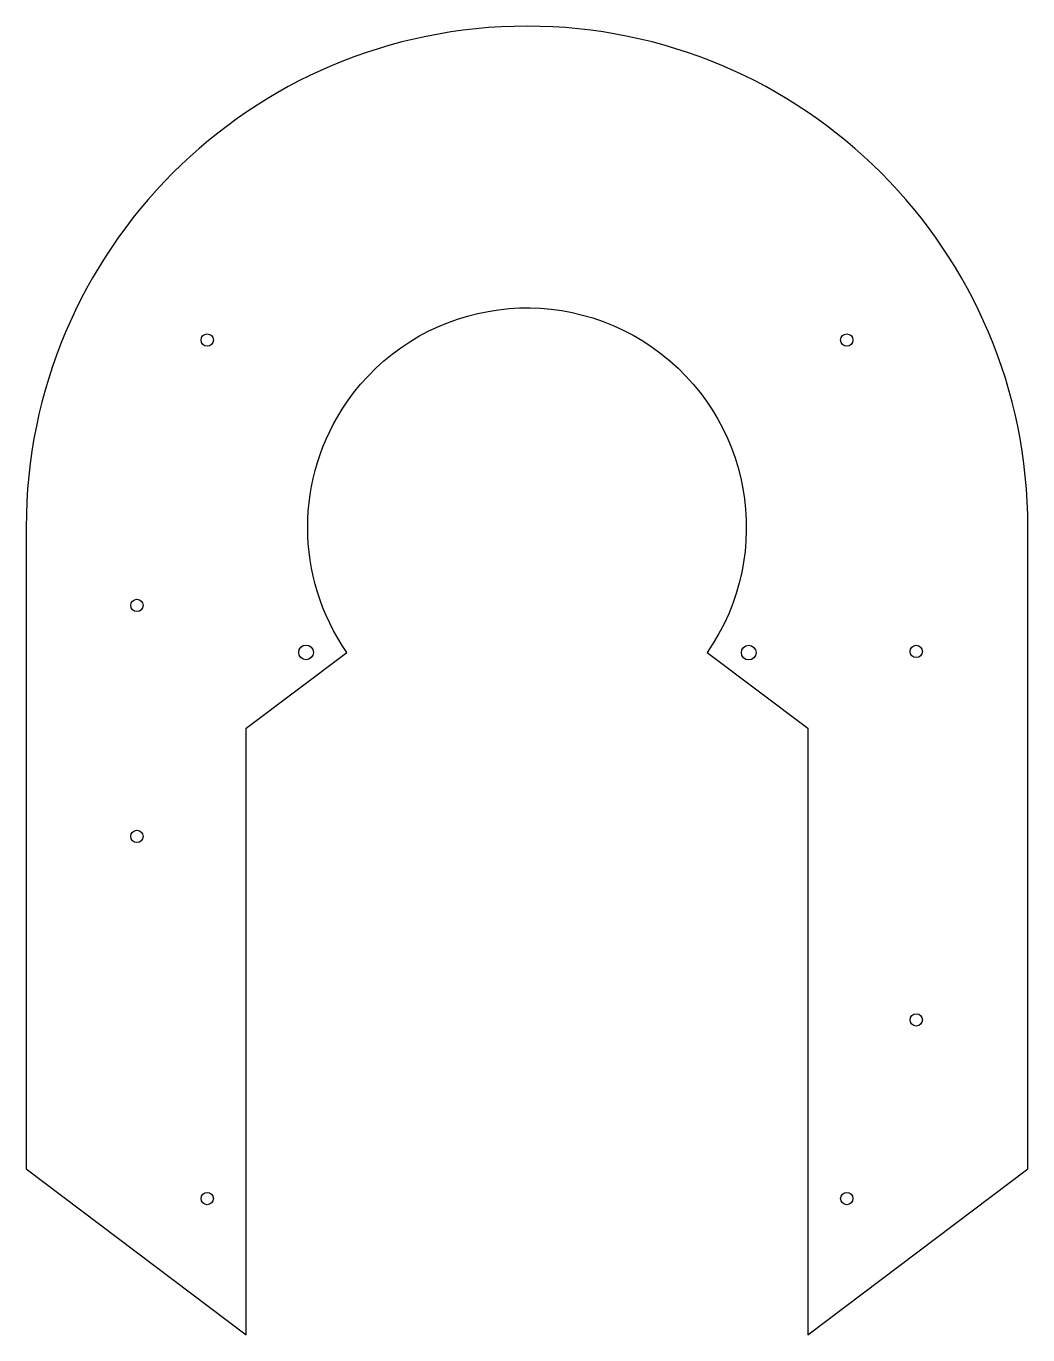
# Model space of a CAD drawing. Header units: millimetres. Extents: x 6 to 210, y -272 to -6.
import ezdxf

# ---------------------------------------------------------------- set-up
doc = ezdxf.new("R2010")
doc.units = ezdxf.units.MM
doc.header["$MEASUREMENT"] = 0
doc.layers.add('SOLARIS', color=7, linetype='Continuous', lineweight=0)

msp = doc.modelspace()

# ---------------------------------------------------------------- linework, layer by layer
at = {"layer": 'SOLARIS', "color": 18, "lineweight": 25, "true_color": 0x010101}
for centre, radius in [((43.04, -70.05), 1.25), ((173.21, -70.05), 1.25), ((28.75, -124.02), 1.25), ((63.16, -133.59), 1.5), ((153.26, -133.62), 1.5), ((187.36, -133.4), 1.25), ((28.75, -171.01), 1.25), ((187.36, -208.33), 1.25), ((43.04, -244.67), 1.25), ((173.21, -244.67), 1.25)]:
    msp.add_circle(centre, radius, dxfattribs=at)
msp.add_open_spline([(165.28, -272.39), (165.28, -272.39), (165.28, -148.97), (165.28, -148.97), (165.28, -148.97), (144.78, -133.62), (144.78, -133.62), (158.85, -113.38), (153.84, -85.56), (133.6, -71.5), (113.35, -57.43), (85.54, -62.43), (71.47, -82.68), (60.83, -97.99), (60.83, -118.31), (71.47, -133.62), (71.47, -133.62), (50.98, -148.97), (50.98, -148.97), (50.98, -148.97), (50.98, -272.39), (50.98, -272.39), (50.98, -272.39), (6.2, -238.65), (6.2, -238.65), (6.2, -238.65), (6.2, -108.15), (6.2, -108.15), (6.2, -51.85), (51.83, -6.22), (108.13, -6.22), (164.42, -6.22), (210.06, -51.85), (210.06, -108.15), (210.06, -108.15), (210.06, -238.65), (210.06, -238.65), (210.06, -238.65), (165.28, -272.39), (165.28, -272.39)], degree=3, knots=[0, 0, 0, 0, 1, 1, 1, 2, 2, 2, 3, 3, 3, 4, 4, 4, 5, 5, 5, 6, 6, 6, 7, 7, 7, 8, 8, 8, 9, 9, 9, 10, 10, 10, 11, 11, 11, 12, 12, 12, 13, 13, 13, 13], dxfattribs=at)

doc.saveas('drawing.dxf')
